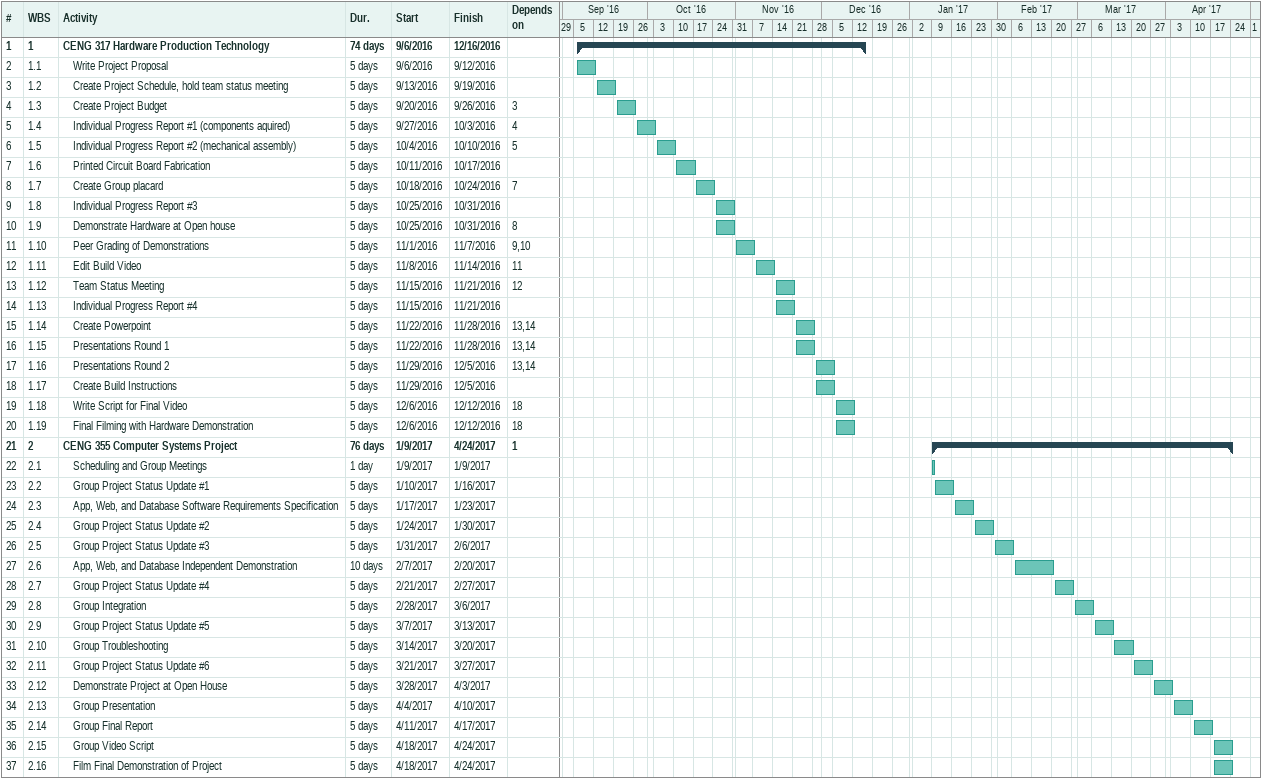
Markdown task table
| ID | WBS | Task | Duration | Start | Finish | Predecessors |
|---|---|---|---|---|---|---|
| 1 | 1 | **CENG 317 Hardware Production Technology** | 74d | 2016-09-06 | 2016-12-16 |  |
| 2 | 1.1 | Write Project Proposal | 5d | 2016-09-06 | 2016-09-12 |  |
| 3 | 1.2 | Create Project Schedule, hold team status meeting | 5d | 2016-09-13 | 2016-09-19 |  |
| 4 | 1.3 | Create Project Budget | 5d | 2016-09-20 | 2016-09-26 | 3 |
| 5 | 1.4 | Individual Progress Report #1 (components aquired) | 5d | 2016-09-27 | 2016-10-03 | 4 |
| 6 | 1.5 | Individual Progress Report #2 (mechanical assembly) | 5d | 2016-10-04 | 2016-10-10 | 5 |
| 7 | 1.6 | Printed Circuit Board Fabrication | 5d | 2016-10-11 | 2016-10-17 |  |
| 8 | 1.7 | Create Group placard | 5d | 2016-10-18 | 2016-10-24 | 7 |
| 9 | 1.8 | Individual Progress Report #3 | 5d | 2016-10-25 | 2016-10-31 |  |
| 10 | 1.9 | Demonstrate Hardware at Open house | 5d | 2016-10-25 | 2016-10-31 | 8 |
| 11 | 1.10 | Peer Grading of Demonstrations | 5d | 2016-11-01 | 2016-11-07 | 9, 10 |
| 12 | 1.11 | Edit Build Video | 5d | 2016-11-08 | 2016-11-14 | 11 |
| 13 | 1.12 | Team Status Meeting | 5d | 2016-11-15 | 2016-11-21 | 12 |
| 14 | 1.13 | Individual Progress Report #4 | 5d | 2016-11-15 | 2016-11-21 |  |
| 15 | 1.14 | Create Powerpoint | 5d | 2016-11-22 | 2016-11-28 | 13, 14 |
| 16 | 1.15 | Presentations Round 1 | 5d | 2016-11-22 | 2016-11-28 | 13, 14 |
| 17 | 1.16 | Presentations Round 2 | 5d | 2016-11-29 | 2016-12-05 | 13, 14 |
| 18 | 1.17 | Create Build Instructions | 5d | 2016-11-29 | 2016-12-05 |  |
| 19 | 1.18 | Write Script for Final Video | 5d | 2016-12-06 | 2016-12-12 | 18 |
| 20 | 1.19 | Final Filming with Hardware Demonstration | 5d | 2016-12-06 | 2016-12-12 | 18 |
| 21 | 2 | **CENG 355 Computer Systems Project** | 76d | 2017-01-09 | 2017-04-24 | 1 |
| 22 | 2.1 | Scheduling and Group Meetings | 1d | 2017-01-09 | 2017-01-09 |  |
| 23 | 2.2 | Group Project Status Update #1 | 5d | 2017-01-10 | 2017-01-16 |  |
| 24 | 2.3 | App, Web, and Database Software Requirements Specification | 5d | 2017-01-17 | 2017-01-23 |  |
| 25 | 2.4 | Group Project Status Update #2 | 5d | 2017-01-24 | 2017-01-30 |  |
| 26 | 2.5 | Group Project Status Update #3 | 5d | 2017-01-31 | 2017-02-06 |  |
| 27 | 2.6 | App, Web, and Database Independent Demonstration | 10d | 2017-02-07 | 2017-02-20 |  |
| 28 | 2.7 | Group Project Status Update #4 | 5d | 2017-02-21 | 2017-02-27 |  |
| 29 | 2.8 | Group Integration | 5d | 2017-02-28 | 2017-03-06 |  |
| 30 | 2.9 | Group Project Status Update #5 | 5d | 2017-03-07 | 2017-03-13 |  |
| 31 | 2.10 | Group Troubleshooting | 5d | 2017-03-14 | 2017-03-20 |  |
| 32 | 2.11 | Group Project Status Update #6 | 5d | 2017-03-21 | 2017-03-27 |  |
| 33 | 2.12 | Demonstrate Project at Open House | 5d | 2017-03-28 | 2017-04-03 |  |
| 34 | 2.13 | Group Presentation | 5d | 2017-04-04 | 2017-04-10 |  |
| 35 | 2.14 | Group Final Report | 5d | 2017-04-11 | 2017-04-17 |  |
| 36 | 2.15 | Group Video Script | 5d | 2017-04-18 | 2017-04-24 |  |
| 37 | 2.16 | Film Final Demonstration of Project | 5d | 2017-04-18 | 2017-04-24 |  |
